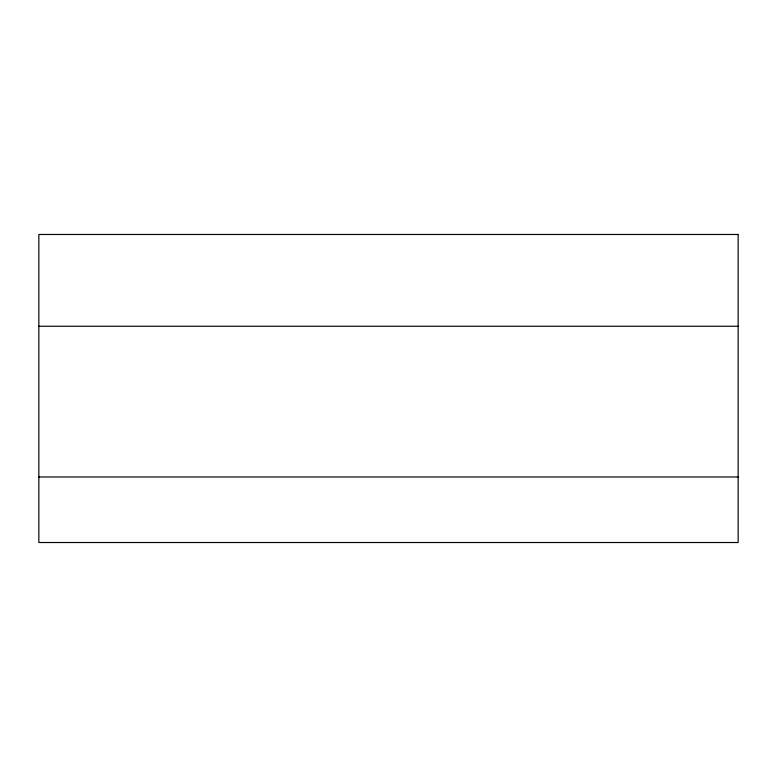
<?xml version="1.0" encoding="UTF-8"?>
<svg xmlns="http://www.w3.org/2000/svg" width="777" height="777" viewBox="0 0 777 777"><rect width="100%" height="100%" fill="white"/><g stroke="black" fill="none" stroke-linecap="round" stroke-linejoin="round"><path stroke-width="1.17" d="M38.85 326.243L738.15 326.243M38.85 476.981L738.15 476.981M738.15 234.479L38.85 234.479L38.85 542.521L738.15 542.521L738.15 234.479"/></g></svg>
